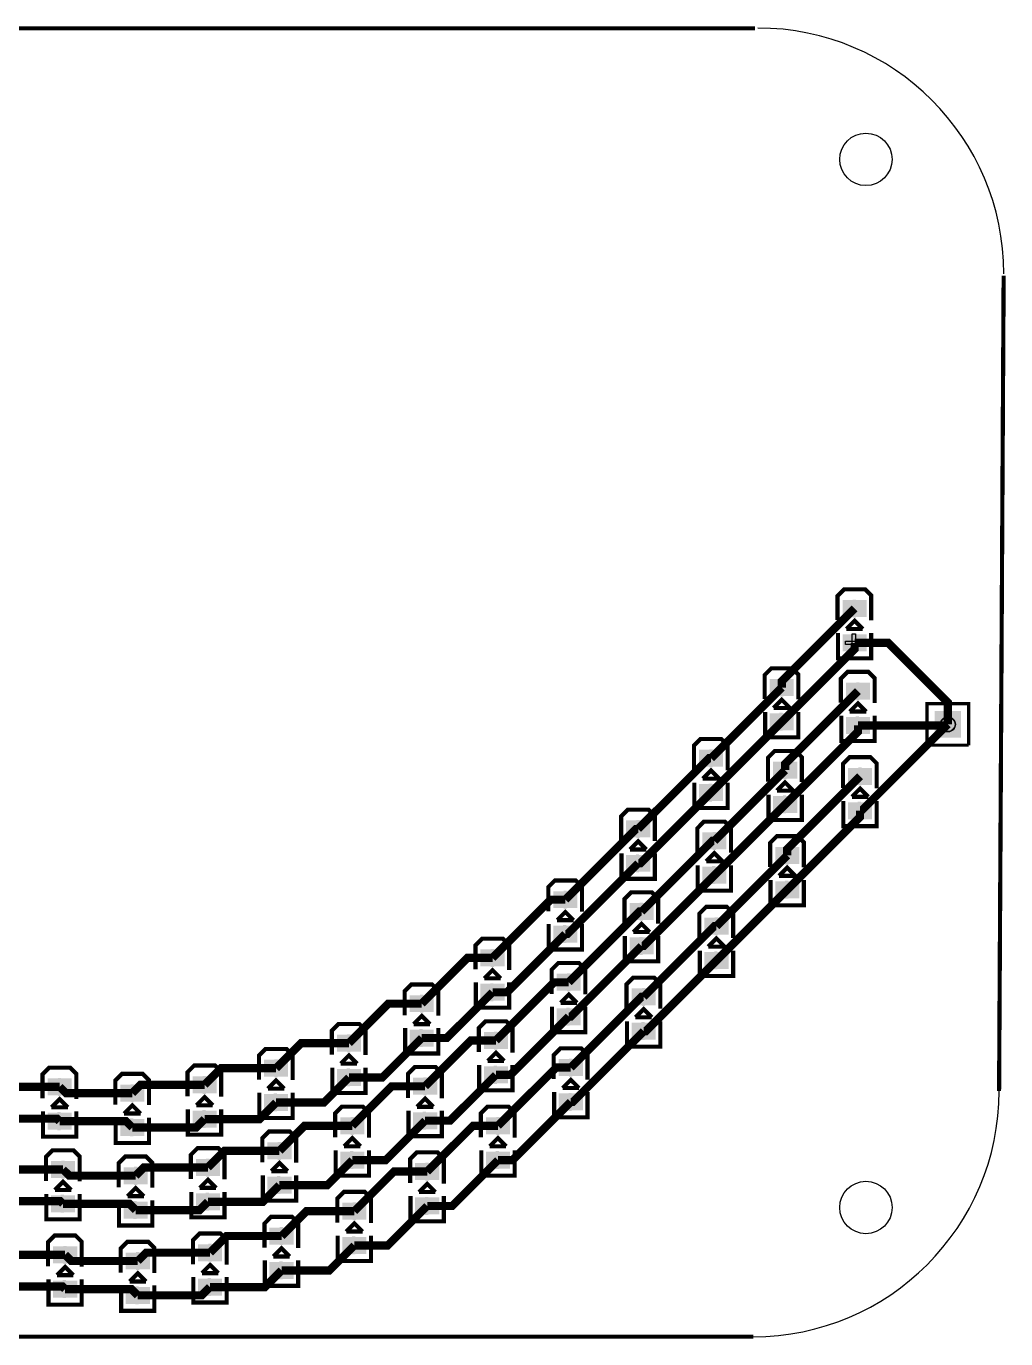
# Model space of a CAD drawing. Header units: millimetres. Extents: x -42 to 201, y 0 to 80.
# Drawn here: x 140.8 to 200.5, y 0 to 80.1 of the extents above; entities that cross this region are included whole.
import ezdxf

# ---------------------------------------------------------------- set-up
doc = ezdxf.new("R2010")
doc.units = ezdxf.units.MM
for name, color, linetype, true_color in [('BoardOutLine', 7, 'Continuous', 0xff00ff), ('BottomSolderMaskLayer', 7, 'Continuous', 0xaa00ff), ('Document', 7, 'Continuous', 0xffffff), ('Multi-Layer', 7, 'Continuous', 0xc0c0c0), ('TopLayer', 7, 'Continuous', 0xff0000), ('TopPasteMaskLayer', 7, 'Continuous', 0x808080), ('TopSilkLayer', 7, 'Continuous', 0xffcc00), ('TopSolderMaskLayer', 7, 'Continuous', 0x800080)]:
    doc.layers.add(name, color=color, linetype=linetype, true_color=true_color)

msp = doc.modelspace()

# ---------------------------------------------------------------- hatches: boundary and pattern name
at = {"layer": 'BottomSolderMaskLayer'}
msp.add_hatch(color=256, dxfattribs=at).paths.add_polyline_path([(197.813, 38.313), (197.813, 36.687), (196.187, 36.687), (196.187, 38.313)])
at = {"layer": 'Document'}
for points in [[(191.201, 44.021), (191.201, 45.121), (191.401, 45.121), (191.401, 44.021)], [(186.756, 39.195), (186.756, 40.295), (186.956, 40.295), (186.956, 39.195)], [(191.407, 38.975), (191.407, 40.075), (191.607, 40.075), (191.607, 38.975)], [(186.309, 37.759), (187.409, 37.759), (187.409, 37.559), (186.309, 37.559)], [(186.925, 38.206), (186.925, 37.106), (186.725, 37.106), (186.725, 38.206)], [(191.576, 37.987), (191.576, 36.887), (191.376, 36.887), (191.376, 37.987)], [(190.96, 37.54), (192.06, 37.54), (192.06, 37.34), (190.96, 37.34)], [(182.438, 34.877), (182.438, 35.977), (182.638, 35.977), (182.638, 34.877)], [(186.962, 34.149), (186.962, 35.249), (187.162, 35.249), (187.162, 34.149)], [(191.534, 33.768), (191.534, 34.868), (191.734, 34.868), (191.734, 33.768)], [(182.607, 33.888), (182.607, 32.788), (182.407, 32.788), (182.407, 33.888)], [(181.991, 33.441), (183.091, 33.441), (183.091, 33.241), (181.991, 33.241)], [(187.131, 33.161), (187.131, 32.061), (186.931, 32.061), (186.931, 33.161)], [(186.515, 32.714), (187.615, 32.714), (187.615, 32.514), (186.515, 32.514)], [(191.087, 32.333), (192.187, 32.333), (192.187, 32.133), (191.087, 32.133)], [(191.703, 32.78), (191.703, 31.68), (191.503, 31.68), (191.503, 32.78)], [(177.993, 30.559), (177.993, 31.659), (178.193, 31.659), (178.193, 30.559)], [(182.644, 29.831), (182.644, 30.931), (182.844, 30.931), (182.844, 29.831)], [(187.089, 28.942), (187.089, 30.042), (187.289, 30.042), (187.289, 28.942)], [(177.546, 29.123), (178.646, 29.123), (178.646, 28.923), (177.546, 28.923)], [(178.162, 29.57), (178.162, 28.47), (177.962, 28.47), (177.962, 29.57)], [(182.197, 28.396), (183.297, 28.396), (183.297, 28.196), (182.197, 28.196)], [(182.813, 28.843), (182.813, 27.743), (182.613, 27.743), (182.613, 28.843)], [(173.548, 26.241), (173.548, 27.341), (173.748, 27.341), (173.748, 26.241)], [(186.642, 27.507), (187.742, 27.507), (187.742, 27.307), (186.642, 27.307)], [(187.258, 27.954), (187.258, 26.854), (187.058, 26.854), (187.058, 27.954)], [(178.199, 25.513), (178.199, 26.613), (178.399, 26.613), (178.399, 25.513)], [(182.771, 24.624), (182.771, 25.724), (182.971, 25.724), (182.971, 24.624)], [(173.717, 25.252), (173.717, 24.152), (173.517, 24.152), (173.517, 25.252)], [(173.101, 24.805), (174.201, 24.805), (174.201, 24.605), (173.101, 24.605)], [(177.752, 24.078), (178.852, 24.078), (178.852, 23.878), (177.752, 23.878)], [(178.368, 24.525), (178.368, 23.425), (178.168, 23.425), (178.168, 24.525)], [(169.103, 22.685), (169.103, 23.785), (169.303, 23.785), (169.303, 22.685)], [(182.94, 23.636), (182.94, 22.536), (182.74, 22.536), (182.74, 23.636)], [(182.324, 23.189), (183.424, 23.189), (183.424, 22.989), (182.324, 22.989)], [(169.272, 21.696), (169.272, 20.596), (169.072, 20.596), (169.072, 21.696)], [(173.754, 21.195), (173.754, 22.295), (173.954, 22.295), (173.954, 21.195)], [(164.785, 19.891), (164.785, 20.991), (164.985, 20.991), (164.985, 19.891)], [(168.656, 21.249), (169.756, 21.249), (169.756, 21.049), (168.656, 21.049)], [(178.326, 20.306), (178.326, 21.406), (178.526, 21.406), (178.526, 20.306)], [(173.923, 20.207), (173.923, 19.107), (173.723, 19.107), (173.723, 20.207)], [(173.307, 19.76), (174.407, 19.76), (174.407, 19.56), (173.307, 19.56)], [(178.495, 19.318), (178.495, 18.218), (178.295, 18.218), (178.295, 19.318)], [(160.34, 17.478), (160.34, 18.578), (160.54, 18.578), (160.54, 17.478)], [(164.338, 18.455), (165.438, 18.455), (165.438, 18.255), (164.338, 18.255)], [(164.954, 18.902), (164.954, 17.802), (164.754, 17.802), (164.754, 18.902)], [(169.309, 17.639), (169.309, 18.739), (169.509, 18.739), (169.509, 17.639)], [(177.879, 18.871), (178.979, 18.871), (178.979, 18.671), (177.879, 18.671)], [(155.895, 15.954), (155.895, 17.054), (156.095, 17.054), (156.095, 15.954)], [(173.881, 15.988), (173.881, 17.088), (174.081, 17.088), (174.081, 15.988)], [(151.531, 14.938), (151.531, 16.038), (151.731, 16.038), (151.731, 14.938)], [(159.893, 16.042), (160.993, 16.042), (160.993, 15.842), (159.893, 15.842)], [(160.509, 16.489), (160.509, 15.389), (160.309, 15.389), (160.309, 16.489)], [(168.862, 16.204), (169.962, 16.204), (169.962, 16.004), (168.862, 16.004)], [(169.478, 16.651), (169.478, 15.551), (169.278, 15.551), (169.278, 16.651)], [(142.687, 14.811), (142.687, 15.911), (142.887, 15.911), (142.887, 14.811)], [(147.122, 14.43), (147.122, 15.53), (147.322, 15.53), (147.322, 14.43)], [(164.991, 14.845), (164.991, 15.945), (165.191, 15.945), (165.191, 14.845)], [(155.448, 14.518), (156.548, 14.518), (156.548, 14.318), (155.448, 14.318)], [(156.064, 14.965), (156.064, 13.865), (155.864, 13.865), (155.864, 14.965)], [(173.434, 14.553), (174.534, 14.553), (174.534, 14.353), (173.434, 14.353)], [(174.05, 15), (174.05, 13.9), (173.85, 13.9), (173.85, 15)], [(142.856, 13.822), (142.856, 12.722), (142.656, 12.722), (142.656, 13.822)], [(151.699, 13.949), (151.699, 12.849), (151.499, 12.849), (151.499, 13.949)], [(165.16, 13.857), (165.16, 12.757), (164.96, 12.757), (164.96, 13.857)], [(142.24, 13.375), (143.34, 13.375), (143.34, 13.175), (142.24, 13.175)], [(146.676, 12.994), (147.776, 12.994), (147.776, 12.794), (146.676, 12.794)], [(147.291, 13.441), (147.291, 12.341), (147.091, 12.341), (147.091, 13.441)], [(151.084, 13.502), (152.184, 13.502), (152.184, 13.302), (151.084, 13.302)], [(160.546, 12.432), (160.546, 13.532), (160.746, 13.532), (160.746, 12.432)], [(164.544, 13.41), (165.644, 13.41), (165.644, 13.21), (164.544, 13.21)], [(169.436, 12.432), (169.436, 13.532), (169.636, 13.532), (169.636, 12.432)], [(156.101, 10.908), (156.101, 12.008), (156.301, 12.008), (156.301, 10.908)], [(160.715, 11.444), (160.715, 10.344), (160.515, 10.344), (160.515, 11.444)], [(169.605, 11.444), (169.605, 10.344), (169.405, 10.344), (169.405, 11.444)], [(142.893, 9.765), (142.893, 10.865), (143.093, 10.865), (143.093, 9.765)], [(147.328, 9.384), (147.328, 10.484), (147.528, 10.484), (147.528, 9.384)], [(151.737, 9.892), (151.737, 10.992), (151.937, 10.992), (151.937, 9.892)], [(160.099, 10.997), (161.199, 10.997), (161.199, 10.797), (160.099, 10.797)], [(165.118, 9.638), (165.118, 10.738), (165.318, 10.738), (165.318, 9.638)], [(168.989, 10.997), (170.089, 10.997), (170.089, 10.797), (168.989, 10.797)], [(156.27, 9.92), (156.27, 8.82), (156.07, 8.82), (156.07, 9.92)], [(151.905, 8.904), (151.905, 7.804), (151.705, 7.804), (151.705, 8.904)], [(155.654, 9.473), (156.754, 9.473), (156.754, 9.273), (155.654, 9.273)], [(142.446, 8.33), (143.546, 8.33), (143.546, 8.13), (142.446, 8.13)], [(143.062, 8.777), (143.062, 7.677), (142.862, 7.677), (142.862, 8.777)], [(147.497, 8.396), (147.497, 7.296), (147.297, 7.296), (147.297, 8.396)], [(151.29, 8.457), (152.39, 8.457), (152.39, 8.257), (151.29, 8.257)], [(160.673, 7.225), (160.673, 8.325), (160.873, 8.325), (160.873, 7.225)], [(164.671, 8.203), (165.771, 8.203), (165.771, 8.003), (164.671, 8.003)], [(165.287, 8.65), (165.287, 7.55), (165.087, 7.55), (165.087, 8.65)], [(146.882, 7.949), (147.982, 7.949), (147.982, 7.749), (146.882, 7.749)], [(156.228, 5.701), (156.228, 6.801), (156.428, 6.801), (156.428, 5.701)], [(143.02, 4.558), (143.02, 5.658), (143.22, 5.658), (143.22, 4.558)], [(151.864, 4.685), (151.864, 5.785), (152.064, 5.785), (152.064, 4.685)], [(160.226, 5.79), (161.326, 5.79), (161.326, 5.59), (160.226, 5.59)], [(160.842, 6.237), (160.842, 5.137), (160.642, 5.137), (160.642, 6.237)], [(147.455, 4.177), (147.455, 5.277), (147.655, 5.277), (147.655, 4.177)], [(155.781, 4.266), (156.881, 4.266), (156.881, 4.066), (155.781, 4.066)], [(156.397, 4.713), (156.397, 3.613), (156.197, 3.613), (156.197, 4.713)], [(143.189, 3.57), (143.189, 2.47), (142.989, 2.47), (142.989, 3.57)], [(151.417, 3.25), (152.517, 3.25), (152.517, 3.05), (151.417, 3.05)], [(152.032, 3.697), (152.032, 2.597), (151.832, 2.597), (151.832, 3.697)], [(142.573, 3.123), (143.673, 3.123), (143.673, 2.923), (142.573, 2.923)], [(147.009, 2.742), (148.109, 2.742), (148.109, 2.542), (147.009, 2.542)], [(147.624, 3.189), (147.624, 2.089), (147.424, 2.089), (147.424, 3.189)]]:
    msp.add_hatch(color=256, dxfattribs=at).paths.add_polyline_path(points)
at = {"layer": 'Multi-Layer'}
msp.add_hatch(color=256, dxfattribs=at).paths.add_polyline_path([(197.787, 38.287), (197.787, 36.712), (196.213, 36.712), (196.213, 38.287)])
at = {"layer": 'TopLayer'}
for points in [[(190.611, 45.077), (190.611, 44.077), (192.01, 44.077), (192.01, 45.077)], [(190.611, 41.976), (190.611, 42.976), (192.01, 42.976), (192.01, 41.976)], [(186.166, 40.251), (186.166, 39.251), (187.565, 39.251), (187.565, 40.251)], [(190.817, 40.031), (190.817, 39.031), (192.216, 39.031), (192.216, 40.031)], [(186.166, 37.15), (186.166, 38.15), (187.565, 38.15), (187.565, 37.15)], [(190.817, 36.931), (190.817, 37.931), (192.216, 37.931), (192.216, 36.931)], [(181.848, 35.933), (181.848, 34.933), (183.247, 34.933), (183.247, 35.933)], [(186.372, 35.205), (186.372, 34.205), (187.771, 34.205), (187.771, 35.205)], [(190.944, 34.824), (190.944, 33.824), (192.343, 33.824), (192.343, 34.824)], [(181.848, 32.832), (181.848, 33.832), (183.247, 33.832), (183.247, 32.832)], [(186.372, 32.105), (186.372, 33.105), (187.771, 33.105), (187.771, 32.105)], [(190.944, 31.724), (190.944, 32.724), (192.343, 32.724), (192.343, 31.724)], [(177.403, 31.615), (177.403, 30.615), (178.802, 30.615), (178.802, 31.615)], [(182.054, 30.887), (182.054, 29.887), (183.453, 29.887), (183.453, 30.887)], [(186.499, 29.998), (186.499, 28.998), (187.898, 28.998), (187.898, 29.998)], [(177.403, 28.514), (177.403, 29.514), (178.802, 29.514), (178.802, 28.514)], [(182.054, 27.787), (182.054, 28.787), (183.453, 28.787), (183.453, 27.787)], [(172.958, 27.297), (172.958, 26.297), (174.357, 26.297), (174.357, 27.297)], [(186.499, 26.898), (186.499, 27.898), (187.898, 27.898), (187.898, 26.898)], [(177.609, 26.569), (177.609, 25.569), (179.008, 25.569), (179.008, 26.569)], [(182.181, 25.68), (182.181, 24.68), (183.58, 24.68), (183.58, 25.68)], [(172.958, 24.196), (172.958, 25.196), (174.357, 25.196), (174.357, 24.196)], [(177.609, 23.469), (177.609, 24.469), (179.008, 24.469), (179.008, 23.469)], [(168.513, 23.741), (168.513, 22.741), (169.912, 22.741), (169.912, 23.741)], [(182.181, 22.58), (182.181, 23.58), (183.58, 23.58), (183.58, 22.58)], [(168.513, 20.64), (168.513, 21.64), (169.912, 21.64), (169.912, 20.64)], [(173.164, 22.251), (173.164, 21.251), (174.563, 21.251), (174.563, 22.251)], [(164.195, 20.947), (164.195, 19.947), (165.594, 19.947), (165.594, 20.947)], [(177.736, 21.362), (177.736, 20.362), (179.135, 20.362), (179.135, 21.362)], [(173.164, 19.151), (173.164, 20.151), (174.563, 20.151), (174.563, 19.151)], [(177.736, 18.262), (177.736, 19.262), (179.135, 19.262), (179.135, 18.262)], [(159.75, 18.534), (159.75, 17.534), (161.149, 17.534), (161.149, 18.534)], [(164.195, 17.846), (164.195, 18.846), (165.594, 18.846), (165.594, 17.846)], [(168.719, 18.695), (168.719, 17.695), (170.118, 17.695), (170.118, 18.695)], [(155.305, 17.01), (155.305, 16.01), (156.704, 16.01), (156.704, 17.01)], [(173.291, 17.044), (173.291, 16.044), (174.69, 16.044), (174.69, 17.044)], [(159.75, 15.433), (159.75, 16.433), (161.149, 16.433), (161.149, 15.433)], [(168.719, 15.595), (168.719, 16.595), (170.118, 16.595), (170.118, 15.595)], [(142.097, 15.867), (142.097, 14.867), (143.496, 14.867), (143.496, 15.867)], [(146.532, 15.486), (146.532, 14.486), (147.931, 14.486), (147.931, 15.486)], [(150.94, 15.994), (150.94, 14.994), (152.34, 14.994), (152.34, 15.994)], [(164.401, 15.901), (164.401, 14.901), (165.8, 14.901), (165.8, 15.901)], [(155.305, 13.909), (155.305, 14.909), (156.704, 14.909), (156.704, 13.909)], [(173.291, 13.944), (173.291, 14.944), (174.69, 14.944), (174.69, 13.944)], [(142.097, 12.766), (142.097, 13.766), (143.496, 13.766), (143.496, 12.766)], [(150.94, 12.893), (150.94, 13.893), (152.34, 13.893), (152.34, 12.893)], [(164.401, 12.801), (164.401, 13.801), (165.8, 13.801), (165.8, 12.801)], [(146.532, 12.385), (146.532, 13.385), (147.931, 13.385), (147.931, 12.385)], [(159.956, 13.488), (159.956, 12.488), (161.355, 12.488), (161.355, 13.488)], [(168.846, 13.488), (168.846, 12.488), (170.245, 12.488), (170.245, 13.488)], [(155.511, 11.964), (155.511, 10.964), (156.91, 10.964), (156.91, 11.964)], [(159.956, 10.388), (159.956, 11.388), (161.355, 11.388), (161.355, 10.388)], [(168.846, 10.388), (168.846, 11.388), (170.245, 11.388), (170.245, 10.388)], [(142.303, 10.821), (142.303, 9.821), (143.702, 9.821), (143.702, 10.821)], [(146.738, 10.44), (146.738, 9.44), (148.137, 9.44), (148.137, 10.44)], [(151.146, 10.948), (151.146, 9.948), (152.546, 9.948), (152.546, 10.948)], [(164.528, 10.694), (164.528, 9.694), (165.927, 9.694), (165.927, 10.694)], [(155.511, 8.864), (155.511, 9.864), (156.91, 9.864), (156.91, 8.864)], [(151.146, 7.848), (151.146, 8.848), (152.546, 8.848), (152.546, 7.848)], [(142.303, 7.721), (142.303, 8.721), (143.702, 8.721), (143.702, 7.721)], [(146.738, 7.34), (146.738, 8.34), (148.137, 8.34), (148.137, 7.34)], [(160.083, 8.281), (160.083, 7.281), (161.482, 7.281), (161.482, 8.281)], [(164.528, 7.594), (164.528, 8.594), (165.927, 8.594), (165.927, 7.594)], [(155.638, 6.757), (155.638, 5.757), (157.037, 5.757), (157.037, 6.757)], [(142.43, 5.614), (142.43, 4.614), (143.829, 4.614), (143.829, 5.614)], [(151.273, 5.741), (151.273, 4.741), (152.673, 4.741), (152.673, 5.741)], [(160.083, 5.181), (160.083, 6.181), (161.482, 6.181), (161.482, 5.181)], [(146.865, 5.233), (146.865, 4.233), (148.264, 4.233), (148.264, 5.233)], [(155.638, 3.657), (155.638, 4.657), (157.037, 4.657), (157.037, 3.657)], [(142.43, 2.514), (142.43, 3.514), (143.829, 3.514), (143.829, 2.514)], [(151.273, 2.641), (151.273, 3.641), (152.673, 3.641), (152.673, 2.641)], [(146.865, 2.133), (146.865, 3.133), (148.264, 3.133), (148.264, 2.133)]]:
    msp.add_hatch(color=256, dxfattribs=at).paths.add_polyline_path(points)
at = {"layer": 'TopPasteMaskLayer'}
for points in [[(190.611, 45.077), (190.611, 44.077), (192.01, 44.077), (192.01, 45.077)], [(190.611, 41.976), (190.611, 42.976), (192.01, 42.976), (192.01, 41.976)], [(186.166, 40.251), (186.166, 39.251), (187.565, 39.251), (187.565, 40.251)], [(190.817, 40.031), (190.817, 39.031), (192.216, 39.031), (192.216, 40.031)], [(186.166, 37.15), (186.166, 38.15), (187.565, 38.15), (187.565, 37.15)], [(190.817, 36.931), (190.817, 37.931), (192.216, 37.931), (192.216, 36.931)], [(181.848, 35.933), (181.848, 34.933), (183.247, 34.933), (183.247, 35.933)], [(186.372, 35.205), (186.372, 34.205), (187.771, 34.205), (187.771, 35.205)], [(190.944, 34.824), (190.944, 33.824), (192.343, 33.824), (192.343, 34.824)], [(181.848, 32.832), (181.848, 33.832), (183.247, 33.832), (183.247, 32.832)], [(186.372, 32.105), (186.372, 33.105), (187.771, 33.105), (187.771, 32.105)], [(190.944, 31.724), (190.944, 32.724), (192.343, 32.724), (192.343, 31.724)], [(177.403, 31.615), (177.403, 30.615), (178.802, 30.615), (178.802, 31.615)], [(182.054, 30.887), (182.054, 29.887), (183.453, 29.887), (183.453, 30.887)], [(186.499, 29.998), (186.499, 28.998), (187.898, 28.998), (187.898, 29.998)], [(177.403, 28.514), (177.403, 29.514), (178.802, 29.514), (178.802, 28.514)], [(182.054, 27.787), (182.054, 28.787), (183.453, 28.787), (183.453, 27.787)], [(172.958, 27.297), (172.958, 26.297), (174.357, 26.297), (174.357, 27.297)], [(186.499, 26.898), (186.499, 27.898), (187.898, 27.898), (187.898, 26.898)], [(177.609, 26.569), (177.609, 25.569), (179.008, 25.569), (179.008, 26.569)], [(182.181, 25.68), (182.181, 24.68), (183.58, 24.68), (183.58, 25.68)], [(172.958, 24.196), (172.958, 25.196), (174.357, 25.196), (174.357, 24.196)], [(177.609, 23.469), (177.609, 24.469), (179.008, 24.469), (179.008, 23.469)], [(168.513, 23.741), (168.513, 22.741), (169.912, 22.741), (169.912, 23.741)], [(182.181, 22.58), (182.181, 23.58), (183.58, 23.58), (183.58, 22.58)], [(168.513, 20.64), (168.513, 21.64), (169.912, 21.64), (169.912, 20.64)], [(173.164, 22.251), (173.164, 21.251), (174.563, 21.251), (174.563, 22.251)], [(164.195, 20.947), (164.195, 19.947), (165.594, 19.947), (165.594, 20.947)], [(177.736, 21.362), (177.736, 20.362), (179.135, 20.362), (179.135, 21.362)], [(173.164, 19.151), (173.164, 20.151), (174.563, 20.151), (174.563, 19.151)], [(177.736, 18.262), (177.736, 19.262), (179.135, 19.262), (179.135, 18.262)], [(159.75, 18.534), (159.75, 17.534), (161.149, 17.534), (161.149, 18.534)], [(164.195, 17.846), (164.195, 18.846), (165.594, 18.846), (165.594, 17.846)], [(168.719, 18.695), (168.719, 17.695), (170.118, 17.695), (170.118, 18.695)], [(155.305, 17.01), (155.305, 16.01), (156.704, 16.01), (156.704, 17.01)], [(173.291, 17.044), (173.291, 16.044), (174.69, 16.044), (174.69, 17.044)], [(159.75, 15.433), (159.75, 16.433), (161.149, 16.433), (161.149, 15.433)], [(168.719, 15.595), (168.719, 16.595), (170.118, 16.595), (170.118, 15.595)], [(142.097, 15.867), (142.097, 14.867), (143.496, 14.867), (143.496, 15.867)], [(146.532, 15.486), (146.532, 14.486), (147.931, 14.486), (147.931, 15.486)], [(150.94, 15.994), (150.94, 14.994), (152.34, 14.994), (152.34, 15.994)], [(164.401, 15.901), (164.401, 14.901), (165.8, 14.901), (165.8, 15.901)], [(155.305, 13.909), (155.305, 14.909), (156.704, 14.909), (156.704, 13.909)], [(173.291, 13.944), (173.291, 14.944), (174.69, 14.944), (174.69, 13.944)], [(142.097, 12.766), (142.097, 13.766), (143.496, 13.766), (143.496, 12.766)], [(150.94, 12.893), (150.94, 13.893), (152.34, 13.893), (152.34, 12.893)], [(164.401, 12.801), (164.401, 13.801), (165.8, 13.801), (165.8, 12.801)], [(146.532, 12.385), (146.532, 13.385), (147.931, 13.385), (147.931, 12.385)], [(159.956, 13.488), (159.956, 12.488), (161.355, 12.488), (161.355, 13.488)], [(168.846, 13.488), (168.846, 12.488), (170.245, 12.488), (170.245, 13.488)], [(155.511, 11.964), (155.511, 10.964), (156.91, 10.964), (156.91, 11.964)], [(159.956, 10.388), (159.956, 11.388), (161.355, 11.388), (161.355, 10.388)], [(168.846, 10.388), (168.846, 11.388), (170.245, 11.388), (170.245, 10.388)], [(142.303, 10.821), (142.303, 9.821), (143.702, 9.821), (143.702, 10.821)], [(146.738, 10.44), (146.738, 9.44), (148.137, 9.44), (148.137, 10.44)], [(151.146, 10.948), (151.146, 9.948), (152.546, 9.948), (152.546, 10.948)], [(164.528, 10.694), (164.528, 9.694), (165.927, 9.694), (165.927, 10.694)], [(155.511, 8.864), (155.511, 9.864), (156.91, 9.864), (156.91, 8.864)], [(151.146, 7.848), (151.146, 8.848), (152.546, 8.848), (152.546, 7.848)], [(142.303, 7.721), (142.303, 8.721), (143.702, 8.721), (143.702, 7.721)], [(146.738, 7.34), (146.738, 8.34), (148.137, 8.34), (148.137, 7.34)], [(160.083, 8.281), (160.083, 7.281), (161.482, 7.281), (161.482, 8.281)], [(164.528, 7.594), (164.528, 8.594), (165.927, 8.594), (165.927, 7.594)], [(155.638, 6.757), (155.638, 5.757), (157.037, 5.757), (157.037, 6.757)], [(142.43, 5.614), (142.43, 4.614), (143.829, 4.614), (143.829, 5.614)], [(151.273, 5.741), (151.273, 4.741), (152.673, 4.741), (152.673, 5.741)], [(160.083, 5.181), (160.083, 6.181), (161.482, 6.181), (161.482, 5.181)], [(146.865, 5.233), (146.865, 4.233), (148.264, 4.233), (148.264, 5.233)], [(155.638, 3.657), (155.638, 4.657), (157.037, 4.657), (157.037, 3.657)], [(142.43, 2.514), (142.43, 3.514), (143.829, 3.514), (143.829, 2.514)], [(151.273, 2.641), (151.273, 3.641), (152.673, 3.641), (152.673, 2.641)], [(146.865, 2.133), (146.865, 3.133), (148.264, 3.133), (148.264, 2.133)]]:
    msp.add_hatch(color=256, dxfattribs=at).paths.add_polyline_path(points)
at = {"layer": 'TopSolderMaskLayer'}
for points in [[(190.575, 45.095), (190.575, 44.058), (192.046, 44.058), (192.046, 45.095)], [(190.575, 41.958), (190.575, 42.994), (192.046, 42.994), (192.046, 41.958)], [(186.13, 40.269), (186.13, 39.232), (187.601, 39.232), (187.601, 40.269)], [(190.781, 40.05), (190.781, 39.013), (192.252, 39.013), (192.252, 40.05)], [(186.13, 37.132), (186.13, 38.168), (187.601, 38.168), (187.601, 37.132)], [(190.781, 36.913), (190.781, 37.949), (192.252, 37.949), (192.252, 36.913)], [(197.813, 38.313), (197.813, 36.687), (196.187, 36.687), (196.187, 38.313)], [(181.812, 35.951), (181.812, 34.914), (183.283, 34.914), (183.283, 35.951)], [(186.336, 35.224), (186.336, 34.187), (187.807, 34.187), (187.807, 35.224)], [(190.908, 34.843), (190.908, 33.806), (192.379, 33.806), (192.379, 34.843)], [(181.812, 32.814), (181.812, 33.85), (183.283, 33.85), (183.283, 32.814)], [(186.336, 32.087), (186.336, 33.123), (187.807, 33.123), (187.807, 32.087)], [(190.908, 31.706), (190.908, 32.742), (192.379, 32.742), (192.379, 31.706)], [(177.367, 31.633), (177.367, 30.596), (178.838, 30.596), (178.838, 31.633)], [(182.018, 30.905), (182.018, 29.869), (183.489, 29.869), (183.489, 30.905)], [(186.463, 30.016), (186.463, 28.98), (187.934, 28.98), (187.934, 30.016)], [(177.367, 28.496), (177.367, 29.532), (178.838, 29.532), (178.838, 28.496)], [(182.018, 27.769), (182.018, 28.805), (183.489, 28.805), (183.489, 27.769)], [(172.922, 27.315), (172.922, 26.278), (174.393, 26.278), (174.393, 27.315)], [(186.463, 26.88), (186.463, 27.916), (187.934, 27.916), (187.934, 26.88)], [(177.573, 26.587), (177.573, 25.551), (179.044, 25.551), (179.044, 26.587)], [(182.145, 25.698), (182.145, 24.662), (183.616, 24.662), (183.616, 25.698)], [(172.922, 24.178), (172.922, 25.214), (174.393, 25.214), (174.393, 24.178)], [(177.573, 23.451), (177.573, 24.487), (179.044, 24.487), (179.044, 23.451)], [(168.477, 23.759), (168.477, 22.722), (169.948, 22.722), (169.948, 23.759)], [(182.145, 22.562), (182.145, 23.598), (183.616, 23.598), (183.616, 22.562)], [(168.477, 20.622), (168.477, 21.658), (169.948, 21.658), (169.948, 20.622)], [(173.128, 22.269), (173.128, 21.233), (174.599, 21.233), (174.599, 22.269)], [(164.159, 20.965), (164.159, 19.928), (165.63, 19.928), (165.63, 20.965)], [(177.7, 21.38), (177.7, 20.344), (179.171, 20.344), (179.171, 21.38)], [(173.128, 19.133), (173.128, 20.169), (174.599, 20.169), (174.599, 19.133)], [(177.7, 18.244), (177.7, 19.28), (179.171, 19.28), (179.171, 18.244)], [(159.714, 18.552), (159.714, 17.515), (161.185, 17.515), (161.185, 18.552)], [(164.159, 17.828), (164.159, 18.864), (165.63, 18.864), (165.63, 17.828)], [(168.683, 18.713), (168.683, 17.677), (170.154, 17.677), (170.154, 18.713)], [(155.269, 17.028), (155.269, 15.991), (156.74, 15.991), (156.74, 17.028)], [(173.255, 17.062), (173.255, 16.026), (174.726, 16.026), (174.726, 17.062)], [(159.714, 15.415), (159.714, 16.451), (161.185, 16.451), (161.185, 15.415)], [(168.683, 15.577), (168.683, 16.613), (170.154, 16.613), (170.154, 15.577)], [(142.061, 15.885), (142.061, 14.848), (143.532, 14.848), (143.532, 15.885)], [(146.496, 15.504), (146.496, 14.467), (147.967, 14.467), (147.967, 15.504)], [(150.905, 16.012), (150.905, 14.975), (152.375, 14.975), (152.375, 16.012)], [(164.365, 15.919), (164.365, 14.883), (165.836, 14.883), (165.836, 15.919)], [(155.269, 13.891), (155.269, 14.927), (156.74, 14.927), (156.74, 13.891)], [(173.255, 13.926), (173.255, 14.962), (174.726, 14.962), (174.726, 13.926)], [(142.061, 12.748), (142.061, 13.784), (143.532, 13.784), (143.532, 12.748)], [(150.905, 12.875), (150.905, 13.911), (152.375, 13.911), (152.375, 12.875)], [(164.365, 12.783), (164.365, 13.819), (165.836, 13.819), (165.836, 12.783)], [(146.496, 12.367), (146.496, 13.403), (147.967, 13.403), (147.967, 12.367)], [(159.92, 13.506), (159.92, 12.47), (161.391, 12.47), (161.391, 13.506)], [(168.81, 13.506), (168.81, 12.47), (170.281, 12.47), (170.281, 13.506)], [(155.475, 11.982), (155.475, 10.946), (156.946, 10.946), (156.946, 11.982)], [(159.92, 10.37), (159.92, 11.406), (161.391, 11.406), (161.391, 10.37)], [(168.81, 10.37), (168.81, 11.406), (170.281, 11.406), (170.281, 10.37)], [(142.267, 10.839), (142.267, 9.803), (143.738, 9.803), (143.738, 10.839)], [(146.702, 10.458), (146.702, 9.422), (148.173, 9.422), (148.173, 10.458)], [(151.111, 10.966), (151.111, 9.93), (152.581, 9.93), (152.581, 10.966)], [(164.492, 10.712), (164.492, 9.676), (165.963, 9.676), (165.963, 10.712)], [(155.475, 8.846), (155.475, 9.882), (156.946, 9.882), (156.946, 8.846)], [(151.111, 7.83), (151.111, 8.866), (152.581, 8.866), (152.581, 7.83)], [(142.267, 7.703), (142.267, 8.739), (143.738, 8.739), (143.738, 7.703)], [(146.702, 7.322), (146.702, 8.358), (148.173, 8.358), (148.173, 7.322)], [(160.047, 8.299), (160.047, 7.263), (161.518, 7.263), (161.518, 8.299)], [(164.492, 7.576), (164.492, 8.612), (165.963, 8.612), (165.963, 7.576)], [(155.602, 6.775), (155.602, 5.739), (157.073, 5.739), (157.073, 6.775)], [(142.394, 5.632), (142.394, 4.596), (143.865, 4.596), (143.865, 5.632)], [(151.238, 5.759), (151.238, 4.723), (152.708, 4.723), (152.708, 5.759)], [(160.047, 5.163), (160.047, 6.199), (161.518, 6.199), (161.518, 5.163)], [(146.829, 5.251), (146.829, 4.215), (148.3, 4.215), (148.3, 5.251)], [(155.602, 3.639), (155.602, 4.675), (157.073, 4.675), (157.073, 3.639)], [(142.394, 2.496), (142.394, 3.532), (143.865, 3.532), (143.865, 2.496)], [(151.238, 2.623), (151.238, 3.659), (152.708, 3.659), (152.708, 2.623)], [(146.829, 2.115), (146.829, 3.151), (148.3, 3.151), (148.3, 2.115)]]:
    msp.add_hatch(color=256, dxfattribs=at).paths.add_polyline_path(points)

# ---------------------------------------------------------------- linework, layer by layer
at = {"layer": 'BoardOutLine', "const_width": 0.254}
for points in [[(15.24, 80), (185.24, 80)], [(200.406, 64.897), (200.127, 15.113)], [(185.127, 0.113), (15.127, 0.113)]]:
    msp.add_lwpolyline(points, dxfattribs=at)
at = {"layer": 'BoardOutLine'}
for centre, start, end in [((185.413, 65.017), 360, 90), ((185.127, 15.113), 270, 0)]:
    msp.add_arc(centre, 15, start, end, dxfattribs=at)
at = {"layer": 'BottomSolderMaskLayer'}
msp.add_circle((197, 37.5), 0.459, dxfattribs=at)
at = {"layer": 'Document'}
for points in [[(190.754, 42.585), (191.854, 42.585), (191.854, 42.385), (190.754, 42.385)], [(191.37, 43.032), (191.37, 41.932), (191.17, 41.932), (191.17, 43.032)]]:
    msp.add_lwpolyline(points, close=True, dxfattribs=at)
at = {"layer": 'Multi-Layer'}
for centre, radius in [((192, 72), 1.6), ((197, 37.5), 0.445), ((192, 8), 1.6)]:
    msp.add_circle(centre, radius, dxfattribs=at)
at = {"layer": 'TopLayer', "const_width": 0.5}
for points in [[(186.865, 39.751), (186.865, 40.132), (191.31, 44.577)], [(191.31, 42.476), (191.31, 42.095), (186.865, 37.65)], [(191.31, 42.476), (193.363, 42.476), (197, 38.839), (197, 37.5)], [(182.547, 35.433), (186.865, 39.751)], [(187.071, 34.705), (187.071, 35.086), (191.516, 39.531)], [(186.865, 37.65), (182.547, 33.332)], [(191.516, 37.431), (191.516, 37.05), (187.071, 32.605)], [(197, 37.5), (196.931, 37.431), (191.516, 37.431)], [(197, 37.5), (191.724, 32.224), (191.643, 32.224)], [(178.102, 31.115), (182.42, 35.433), (182.547, 35.433)], [(182.753, 30.387), (187.071, 34.705)], [(187.198, 29.498), (187.198, 29.879), (191.643, 34.324)], [(182.547, 33.332), (178.229, 29.014), (178.102, 29.014)], [(187.071, 32.605), (182.753, 28.287)], [(191.643, 32.224), (191.643, 31.843), (187.198, 27.398)], [(173.657, 26.797), (177.975, 31.115), (178.102, 31.115)], [(178.308, 26.069), (182.626, 30.387), (182.753, 30.387)], [(182.88, 25.18), (187.198, 29.498)], [(178.102, 29.014), (173.784, 24.696), (173.657, 24.696)], [(182.753, 28.287), (178.435, 23.969), (178.308, 23.969)], [(187.198, 27.398), (182.88, 23.08)], [(169.212, 23.241), (172.768, 26.797), (173.657, 26.797)], [(173.863, 21.751), (178.181, 26.069), (178.308, 26.069)], [(173.657, 24.696), (170.101, 21.14), (169.212, 21.14)], [(178.435, 20.862), (182.753, 25.18), (182.88, 25.18)], [(178.308, 23.969), (173.99, 19.651), (173.863, 19.651)], [(164.894, 20.447), (167.688, 23.241), (169.212, 23.241)], [(182.88, 23.08), (178.562, 18.762), (178.435, 18.762)], [(169.418, 18.195), (172.974, 21.751), (173.863, 21.751)], [(169.212, 21.14), (166.418, 18.346), (164.894, 18.346)], [(173.99, 16.544), (178.308, 20.862), (178.435, 20.862)], [(160.449, 18.034), (162.862, 20.447), (164.894, 20.447)], [(173.863, 19.651), (170.307, 16.095), (169.418, 16.095)], [(164.894, 18.346), (162.481, 15.933), (160.449, 15.933)], [(165.1, 15.401), (167.894, 18.195), (169.418, 18.195)], [(178.435, 18.762), (174.117, 14.444), (173.99, 14.444)], [(156.004, 16.51), (157.528, 18.034), (160.449, 18.034)], [(138.415, 16.764), (139.812, 15.367), (142.796, 15.367)], [(151.64, 15.494), (152.656, 16.51), (156.004, 16.51)], [(160.449, 15.933), (158.925, 14.409), (156.004, 14.409)], [(169.418, 16.095), (166.624, 13.301), (165.1, 13.301)], [(169.545, 12.988), (173.101, 16.544), (173.99, 16.544)], [(142.796, 15.367), (143.177, 14.986), (147.232, 14.986)], [(147.232, 14.986), (147.74, 15.494), (151.64, 15.494)], [(160.655, 12.988), (163.068, 15.401), (165.1, 15.401)], [(142.796, 13.266), (142.635, 13.427), (139.621, 13.427), (138.415, 14.633), (138.415, 14.663)], [(156.004, 14.409), (154.988, 13.393), (151.64, 13.393)], [(173.99, 14.444), (170.434, 10.888), (169.545, 10.888)], [(151.64, 13.393), (151.132, 12.885), (147.232, 12.885)], [(147.232, 12.885), (146.851, 13.266), (142.796, 13.266)], [(156.21, 11.464), (157.734, 12.988), (160.655, 12.988)], [(165.1, 13.301), (162.687, 10.888), (160.655, 10.888)], [(165.227, 10.194), (168.021, 12.988), (169.545, 12.988)], [(138.621, 11.718), (140.018, 10.321), (143.002, 10.321)], [(151.846, 10.448), (152.862, 11.464), (156.21, 11.464)], [(143.002, 10.321), (143.383, 9.94), (147.438, 9.94)], [(147.438, 9.94), (147.946, 10.448), (151.846, 10.448)], [(160.655, 10.888), (159.131, 9.364), (156.21, 9.364)], [(160.782, 7.781), (163.195, 10.194), (165.227, 10.194)], [(169.545, 10.888), (166.751, 8.094), (165.227, 8.094)], [(143.002, 8.221), (142.841, 8.382), (139.827, 8.382), (138.621, 9.588), (138.621, 9.618)], [(156.21, 9.364), (155.194, 8.348), (151.846, 8.348)], [(147.438, 7.84), (147.057, 8.221), (143.002, 8.221)], [(151.846, 8.348), (151.338, 7.84), (147.438, 7.84)], [(156.337, 6.257), (157.861, 7.781), (160.782, 7.781)], [(165.227, 8.094), (162.814, 5.681), (160.782, 5.681)], [(138.748, 6.511), (140.145, 5.114), (143.129, 5.114)], [(151.973, 5.241), (152.989, 6.257), (156.337, 6.257)], [(160.782, 5.681), (159.258, 4.157), (156.337, 4.157)], [(143.129, 5.114), (143.51, 4.733), (147.565, 4.733)], [(147.565, 4.733), (148.073, 5.241), (151.973, 5.241)], [(143.129, 3.014), (142.968, 3.175), (139.954, 3.175), (138.748, 4.381), (138.748, 4.411)], [(156.337, 4.157), (155.321, 3.141), (151.973, 3.141)], [(147.565, 2.633), (147.184, 3.014), (143.129, 3.014)], [(151.973, 3.141), (151.465, 2.633), (147.565, 2.633)]]:
    msp.add_lwpolyline(points, dxfattribs=at)
at = {"layer": 'TopSilkLayer'}
for points, const_width in [([(190.268, 43.87), (190.268, 45.344), (190.674, 45.75), (191.944, 45.75), (192.325, 45.369), (192.325, 43.845)], 0.254), ([(191.81, 43.326), (191.41, 43.726), (191.31, 43.826), (191.21, 43.726), (190.81, 43.326)], 0.254), ([(191.81, 43.326), (190.81, 43.326)], 0.254), ([(190.293, 43.083), (190.293, 41.534), (192.325, 41.534), (192.325, 43.083)], 0.254), ([(185.823, 39.044), (185.823, 40.518), (186.229, 40.924), (187.499, 40.924), (187.88, 40.543), (187.88, 39.019)], 0.254), ([(190.474, 38.825), (190.474, 40.298), (190.88, 40.705), (192.15, 40.705), (192.531, 40.324), (192.531, 38.8)], 0.254), ([(187.365, 38.5), (186.965, 38.9), (186.865, 39), (186.765, 38.9), (186.365, 38.5)], 0.254), ([(187.365, 38.5), (186.365, 38.5)], 0.254), ([(192.016, 38.281), (191.616, 38.681), (191.516, 38.781), (191.416, 38.681), (191.016, 38.281)], 0.254), ([(198.27, 36.23), (195.73, 36.23), (195.73, 38.77), (198.27, 38.77), (198.27, 36.865)], 0.203), ([(185.848, 38.257), (185.848, 36.708), (187.88, 36.708), (187.88, 38.257)], 0.254), ([(190.499, 38.038), (190.499, 36.488), (192.531, 36.488), (192.531, 38.038)], 0.254), ([(192.016, 38.281), (191.016, 38.281)], 0.254), ([(198.27, 36.23), (198.27, 36.865)], 0.203), ([(181.505, 34.726), (181.505, 36.2), (181.911, 36.606), (183.181, 36.606), (183.562, 36.225), (183.562, 34.701)], 0.254), ([(186.029, 33.999), (186.029, 35.472), (186.435, 35.879), (187.705, 35.879), (188.086, 35.498), (188.086, 33.974)], 0.254), ([(190.601, 33.618), (190.601, 35.091), (191.007, 35.498), (192.277, 35.498), (192.658, 35.117), (192.658, 33.593)], 0.254), ([(183.047, 34.182), (182.647, 34.582), (182.547, 34.682), (182.447, 34.582), (182.047, 34.182)], 0.254), ([(181.53, 33.939), (181.53, 32.39), (183.562, 32.39), (183.562, 33.939)], 0.254), ([(183.047, 34.182), (182.047, 34.182)], 0.254), ([(187.571, 33.455), (187.171, 33.855), (187.071, 33.955), (186.971, 33.855), (186.571, 33.455)], 0.254), ([(192.143, 33.074), (191.743, 33.474), (191.643, 33.574), (191.543, 33.474), (191.143, 33.074)], 0.254), ([(186.054, 33.212), (186.054, 31.662), (188.086, 31.662), (188.086, 33.212)], 0.254), ([(187.571, 33.455), (186.571, 33.455)], 0.254), ([(190.626, 32.831), (190.626, 31.281), (192.658, 31.281), (192.658, 32.831)], 0.254), ([(192.143, 33.074), (191.143, 33.074)], 0.254), ([(177.06, 30.408), (177.06, 31.882), (177.466, 32.288), (178.736, 32.288), (179.117, 31.907), (179.117, 30.383)], 0.254), ([(181.711, 29.681), (181.711, 31.154), (182.117, 31.561), (183.387, 31.561), (183.768, 31.18), (183.768, 29.656)], 0.254), ([(178.602, 29.864), (178.202, 30.264), (178.102, 30.364), (178.002, 30.264), (177.602, 29.864)], 0.254), ([(186.156, 28.792), (186.156, 30.265), (186.562, 30.672), (187.832, 30.672), (188.213, 30.291), (188.213, 28.767)], 0.254), ([(177.085, 29.621), (177.085, 28.072), (179.117, 28.072), (179.117, 29.621)], 0.254), ([(178.602, 29.864), (177.602, 29.864)], 0.254), ([(183.253, 29.137), (182.853, 29.537), (182.753, 29.637), (182.653, 29.537), (182.253, 29.137)], 0.254), ([(181.736, 28.894), (181.736, 27.344), (183.768, 27.344), (183.768, 28.894)], 0.254), ([(183.253, 29.137), (182.253, 29.137)], 0.254), ([(187.698, 28.248), (187.298, 28.648), (187.198, 28.748), (187.098, 28.648), (186.698, 28.248)], 0.254), ([(172.615, 26.09), (172.615, 27.564), (173.021, 27.97), (174.291, 27.97), (174.672, 27.589), (174.672, 26.065)], 0.254), ([(186.181, 28.005), (186.181, 26.455), (188.213, 26.455), (188.213, 28.005)], 0.254), ([(187.698, 28.248), (186.698, 28.248)], 0.254), ([(177.266, 25.363), (177.266, 26.836), (177.672, 27.243), (178.942, 27.243), (179.323, 26.862), (179.323, 25.338)], 0.254), ([(181.838, 24.474), (181.838, 25.947), (182.244, 26.354), (183.514, 26.354), (183.895, 25.973), (183.895, 24.449)], 0.254), ([(174.157, 25.546), (173.757, 25.946), (173.657, 26.046), (173.557, 25.946), (173.157, 25.546)], 0.254), ([(174.157, 25.546), (173.157, 25.546)], 0.254), ([(172.64, 25.303), (172.64, 23.754), (174.672, 23.754), (174.672, 25.303)], 0.254), ([(178.808, 24.819), (178.408, 25.219), (178.308, 25.319), (178.208, 25.219), (177.808, 24.819)], 0.254), ([(178.808, 24.819), (177.808, 24.819)], 0.254), ([(168.17, 22.534), (168.17, 24.008), (168.576, 24.414), (169.846, 24.414), (170.227, 24.033), (170.227, 22.509)], 0.254), ([(177.291, 24.576), (177.291, 23.026), (179.323, 23.026), (179.323, 24.576)], 0.254), ([(183.38, 23.93), (182.98, 24.33), (182.88, 24.43), (182.78, 24.33), (182.38, 23.93)], 0.254), ([(183.38, 23.93), (182.38, 23.93)], 0.254), ([(181.863, 23.687), (181.863, 22.137), (183.895, 22.137), (183.895, 23.687)], 0.254), ([(169.712, 21.99), (169.312, 22.39), (169.212, 22.49), (169.112, 22.39), (168.712, 21.99)], 0.254), ([(172.821, 21.045), (172.821, 22.518), (173.227, 22.925), (174.497, 22.925), (174.878, 22.544), (174.878, 21.02)], 0.254), ([(163.852, 19.74), (163.852, 21.214), (164.258, 21.62), (165.528, 21.62), (165.909, 21.239), (165.909, 19.715)], 0.254), ([(168.195, 21.747), (168.195, 20.198), (170.227, 20.198), (170.227, 21.747)], 0.254), ([(169.712, 21.99), (168.712, 21.99)], 0.254), ([(177.393, 20.156), (177.393, 21.629), (177.799, 22.036), (179.069, 22.036), (179.45, 21.655), (179.45, 20.131)], 0.254), ([(174.363, 20.501), (173.963, 20.901), (173.863, 21.001), (173.763, 20.901), (173.363, 20.501)], 0.254), ([(172.846, 20.258), (172.846, 18.708), (174.878, 18.708), (174.878, 20.258)], 0.254), ([(174.363, 20.501), (173.363, 20.501)], 0.254), ([(178.935, 19.612), (178.535, 20.012), (178.435, 20.112), (178.335, 20.012), (177.935, 19.612)], 0.254), ([(159.407, 17.327), (159.407, 18.801), (159.813, 19.207), (161.083, 19.207), (161.464, 18.826), (161.464, 17.302)], 0.254), ([(165.394, 19.196), (164.994, 19.596), (164.894, 19.696), (164.794, 19.596), (164.394, 19.196)], 0.254), ([(165.394, 19.196), (164.394, 19.196)], 0.254), ([(168.376, 17.489), (168.376, 18.962), (168.782, 19.369), (170.052, 19.369), (170.433, 18.988), (170.433, 17.464)], 0.254), ([(177.418, 19.369), (177.418, 17.819), (179.45, 17.819), (179.45, 19.369)], 0.254), ([(178.935, 19.612), (177.935, 19.612)], 0.254), ([(163.877, 18.953), (163.877, 17.404), (165.909, 17.404), (165.909, 18.953)], 0.254), ([(154.962, 15.803), (154.962, 17.277), (155.368, 17.683), (156.638, 17.683), (157.019, 17.302), (157.019, 15.778)], 0.254), ([(172.948, 15.838), (172.948, 17.311), (173.354, 17.718), (174.624, 17.718), (175.005, 17.337), (175.005, 15.813)], 0.254), ([(160.949, 16.783), (160.549, 17.183), (160.449, 17.283), (160.349, 17.183), (159.949, 16.783)], 0.254), ([(160.949, 16.783), (159.949, 16.783)], 0.254), ([(169.918, 16.945), (169.518, 17.345), (169.418, 17.445), (169.318, 17.345), (168.918, 16.945)], 0.254), ([(169.918, 16.945), (168.918, 16.945)], 0.254), ([(141.754, 14.66), (141.754, 16.134), (142.16, 16.54), (143.43, 16.54), (143.811, 16.159), (143.811, 14.635)], 0.254), ([(146.189, 14.279), (146.189, 15.753), (146.595, 16.159), (147.865, 16.159), (148.246, 15.778), (148.246, 14.254)], 0.254), ([(150.597, 14.787), (150.597, 16.261), (151.004, 16.667), (152.274, 16.667), (152.655, 16.286), (152.655, 14.762)], 0.254), ([(159.432, 16.54), (159.432, 14.991), (161.464, 14.991), (161.464, 16.54)], 0.254), ([(164.058, 14.695), (164.058, 16.168), (164.464, 16.575), (165.734, 16.575), (166.115, 16.194), (166.115, 14.67)], 0.254), ([(168.401, 16.702), (168.401, 15.152), (170.433, 15.152), (170.433, 16.702)], 0.254), ([(156.504, 15.259), (156.104, 15.659), (156.004, 15.759), (155.904, 15.659), (155.504, 15.259)], 0.254), ([(156.504, 15.259), (155.504, 15.259)], 0.254), ([(174.49, 15.294), (174.09, 15.694), (173.99, 15.794), (173.89, 15.694), (173.49, 15.294)], 0.254), ([(174.49, 15.294), (173.49, 15.294)], 0.254), ([(143.296, 14.116), (142.896, 14.516), (142.796, 14.616), (142.696, 14.516), (142.296, 14.116)], 0.254), ([(152.14, 14.243), (151.74, 14.643), (151.64, 14.743), (151.54, 14.643), (151.14, 14.243)], 0.254), ([(154.987, 15.016), (154.987, 13.467), (157.019, 13.467), (157.019, 15.016)], 0.254), ([(165.6, 14.151), (165.2, 14.551), (165.1, 14.651), (165, 14.551), (164.6, 14.151)], 0.254), ([(172.973, 15.051), (172.973, 13.501), (175.005, 13.501), (175.005, 15.051)], 0.254), ([(141.779, 13.873), (141.779, 12.324), (143.811, 12.324), (143.811, 13.873)], 0.254), ([(143.296, 14.116), (142.296, 14.116)], 0.254), ([(147.732, 13.735), (147.332, 14.135), (147.232, 14.235), (147.131, 14.135), (146.731, 13.735)], 0.254), ([(147.732, 13.735), (146.731, 13.735)], 0.254), ([(150.623, 14), (150.623, 12.451), (152.655, 12.451), (152.655, 14)], 0.254), ([(152.14, 14.243), (151.14, 14.243)], 0.254), ([(159.613, 12.282), (159.613, 13.755), (160.019, 14.162), (161.289, 14.162), (161.67, 13.781), (161.67, 12.257)], 0.254), ([(164.083, 13.908), (164.083, 12.358), (166.115, 12.358), (166.115, 13.908)], 0.254), ([(165.6, 14.151), (164.6, 14.151)], 0.254), ([(168.503, 12.282), (168.503, 13.755), (168.909, 14.162), (170.179, 14.162), (170.56, 13.781), (170.56, 12.257)], 0.254), ([(146.214, 13.492), (146.214, 11.943), (148.246, 11.943), (148.246, 13.492)], 0.254), ([(155.168, 10.758), (155.168, 12.231), (155.574, 12.638), (156.844, 12.638), (157.225, 12.257), (157.225, 10.733)], 0.254), ([(161.155, 11.738), (160.755, 12.138), (160.655, 12.238), (160.555, 12.138), (160.155, 11.738)], 0.254), ([(170.045, 11.738), (169.645, 12.138), (169.545, 12.238), (169.445, 12.138), (169.045, 11.738)], 0.254), ([(141.96, 9.615), (141.96, 11.088), (142.366, 11.495), (143.636, 11.495), (144.017, 11.114), (144.017, 9.59)], 0.254), ([(146.395, 9.234), (146.395, 10.707), (146.801, 11.114), (148.071, 11.114), (148.452, 10.733), (148.452, 9.209)], 0.254), ([(150.803, 9.742), (150.803, 11.215), (151.21, 11.622), (152.48, 11.622), (152.861, 11.241), (152.861, 9.717)], 0.254), ([(159.638, 11.495), (159.638, 9.945), (161.67, 9.945), (161.67, 11.495)], 0.254), ([(161.155, 11.738), (160.155, 11.738)], 0.254), ([(164.185, 9.488), (164.185, 10.961), (164.591, 11.368), (165.861, 11.368), (166.242, 10.987), (166.242, 9.463)], 0.254), ([(168.528, 11.495), (168.528, 9.945), (170.56, 9.945), (170.56, 11.495)], 0.254), ([(170.045, 11.738), (169.045, 11.738)], 0.254), ([(156.71, 10.214), (156.31, 10.614), (156.21, 10.714), (156.11, 10.614), (155.71, 10.214)], 0.254), ([(143.502, 9.071), (143.102, 9.471), (143.002, 9.571), (142.902, 9.471), (142.502, 9.071)], 0.254), ([(152.346, 9.198), (151.946, 9.598), (151.846, 9.698), (151.746, 9.598), (151.346, 9.198)], 0.254), ([(155.193, 9.971), (155.193, 8.421), (157.225, 8.421), (157.225, 9.971)], 0.254), ([(156.71, 10.214), (155.71, 10.214)], 0.254), ([(165.727, 8.944), (165.327, 9.344), (165.227, 9.444), (165.127, 9.344), (164.727, 8.944)], 0.254), ([(141.985, 8.828), (141.985, 7.278), (144.017, 7.278), (144.017, 8.828)], 0.254), ([(143.502, 9.071), (142.502, 9.071)], 0.254), ([(147.938, 8.69), (147.538, 9.09), (147.438, 9.19), (147.337, 9.09), (146.937, 8.69)], 0.254), ([(147.938, 8.69), (146.937, 8.69)], 0.254), ([(150.829, 8.955), (150.829, 7.405), (152.861, 7.405), (152.861, 8.955)], 0.254), ([(152.346, 9.198), (151.346, 9.198)], 0.254), ([(159.74, 7.075), (159.74, 8.548), (160.146, 8.955), (161.416, 8.955), (161.797, 8.574), (161.797, 7.05)], 0.254), ([(164.21, 8.701), (164.21, 7.151), (166.242, 7.151), (166.242, 8.701)], 0.254), ([(165.727, 8.944), (164.727, 8.944)], 0.254), ([(146.42, 8.447), (146.42, 6.897), (148.452, 6.897), (148.452, 8.447)], 0.254), ([(155.295, 5.551), (155.295, 7.024), (155.701, 7.431), (156.971, 7.431), (157.352, 7.05), (157.352, 5.526)], 0.254), ([(142.087, 4.408), (142.087, 5.881), (142.493, 6.288), (143.763, 6.288), (144.144, 5.907), (144.144, 4.383)], 0.254), ([(150.93, 4.535), (150.93, 6.008), (151.337, 6.415), (152.607, 6.415), (152.988, 6.034), (152.988, 4.51)], 0.254), ([(159.765, 6.288), (159.765, 4.738), (161.797, 4.738), (161.797, 6.288)], 0.254), ([(161.282, 6.531), (160.882, 6.931), (160.782, 7.031), (160.682, 6.931), (160.282, 6.531)], 0.254), ([(161.282, 6.531), (160.282, 6.531)], 0.254), ([(146.522, 4.027), (146.522, 5.5), (146.928, 5.907), (148.198, 5.907), (148.579, 5.526), (148.579, 4.002)], 0.254), ([(156.837, 5.007), (156.437, 5.407), (156.337, 5.507), (156.237, 5.407), (155.837, 5.007)], 0.254), ([(155.32, 4.764), (155.32, 3.214), (157.352, 3.214), (157.352, 4.764)], 0.254), ([(156.837, 5.007), (155.837, 5.007)], 0.254), ([(143.629, 3.864), (143.229, 4.264), (143.129, 4.364), (143.029, 4.264), (142.629, 3.864)], 0.254), ([(148.065, 3.483), (147.665, 3.883), (147.565, 3.983), (147.464, 3.883), (147.064, 3.483)], 0.254), ([(152.473, 3.991), (152.073, 4.391), (151.973, 4.491), (151.873, 4.391), (151.473, 3.991)], 0.254), ([(152.473, 3.991), (151.473, 3.991)], 0.254), ([(142.112, 3.621), (142.112, 2.071), (144.144, 2.071), (144.144, 3.621)], 0.254), ([(143.629, 3.864), (142.629, 3.864)], 0.254), ([(146.547, 3.24), (146.547, 1.69), (148.579, 1.69), (148.579, 3.24)], 0.254), ([(148.065, 3.483), (147.064, 3.483)], 0.254), ([(150.956, 3.748), (150.956, 2.198), (152.988, 2.198), (152.988, 3.748)], 0.254)]:
    msp.add_lwpolyline(points, dxfattribs=dict(at, const_width=const_width))
at = {"layer": 'TopSolderMaskLayer'}
msp.add_circle((197, 37.5), 0.459, dxfattribs=at)

doc.saveas('drawing.dxf')
